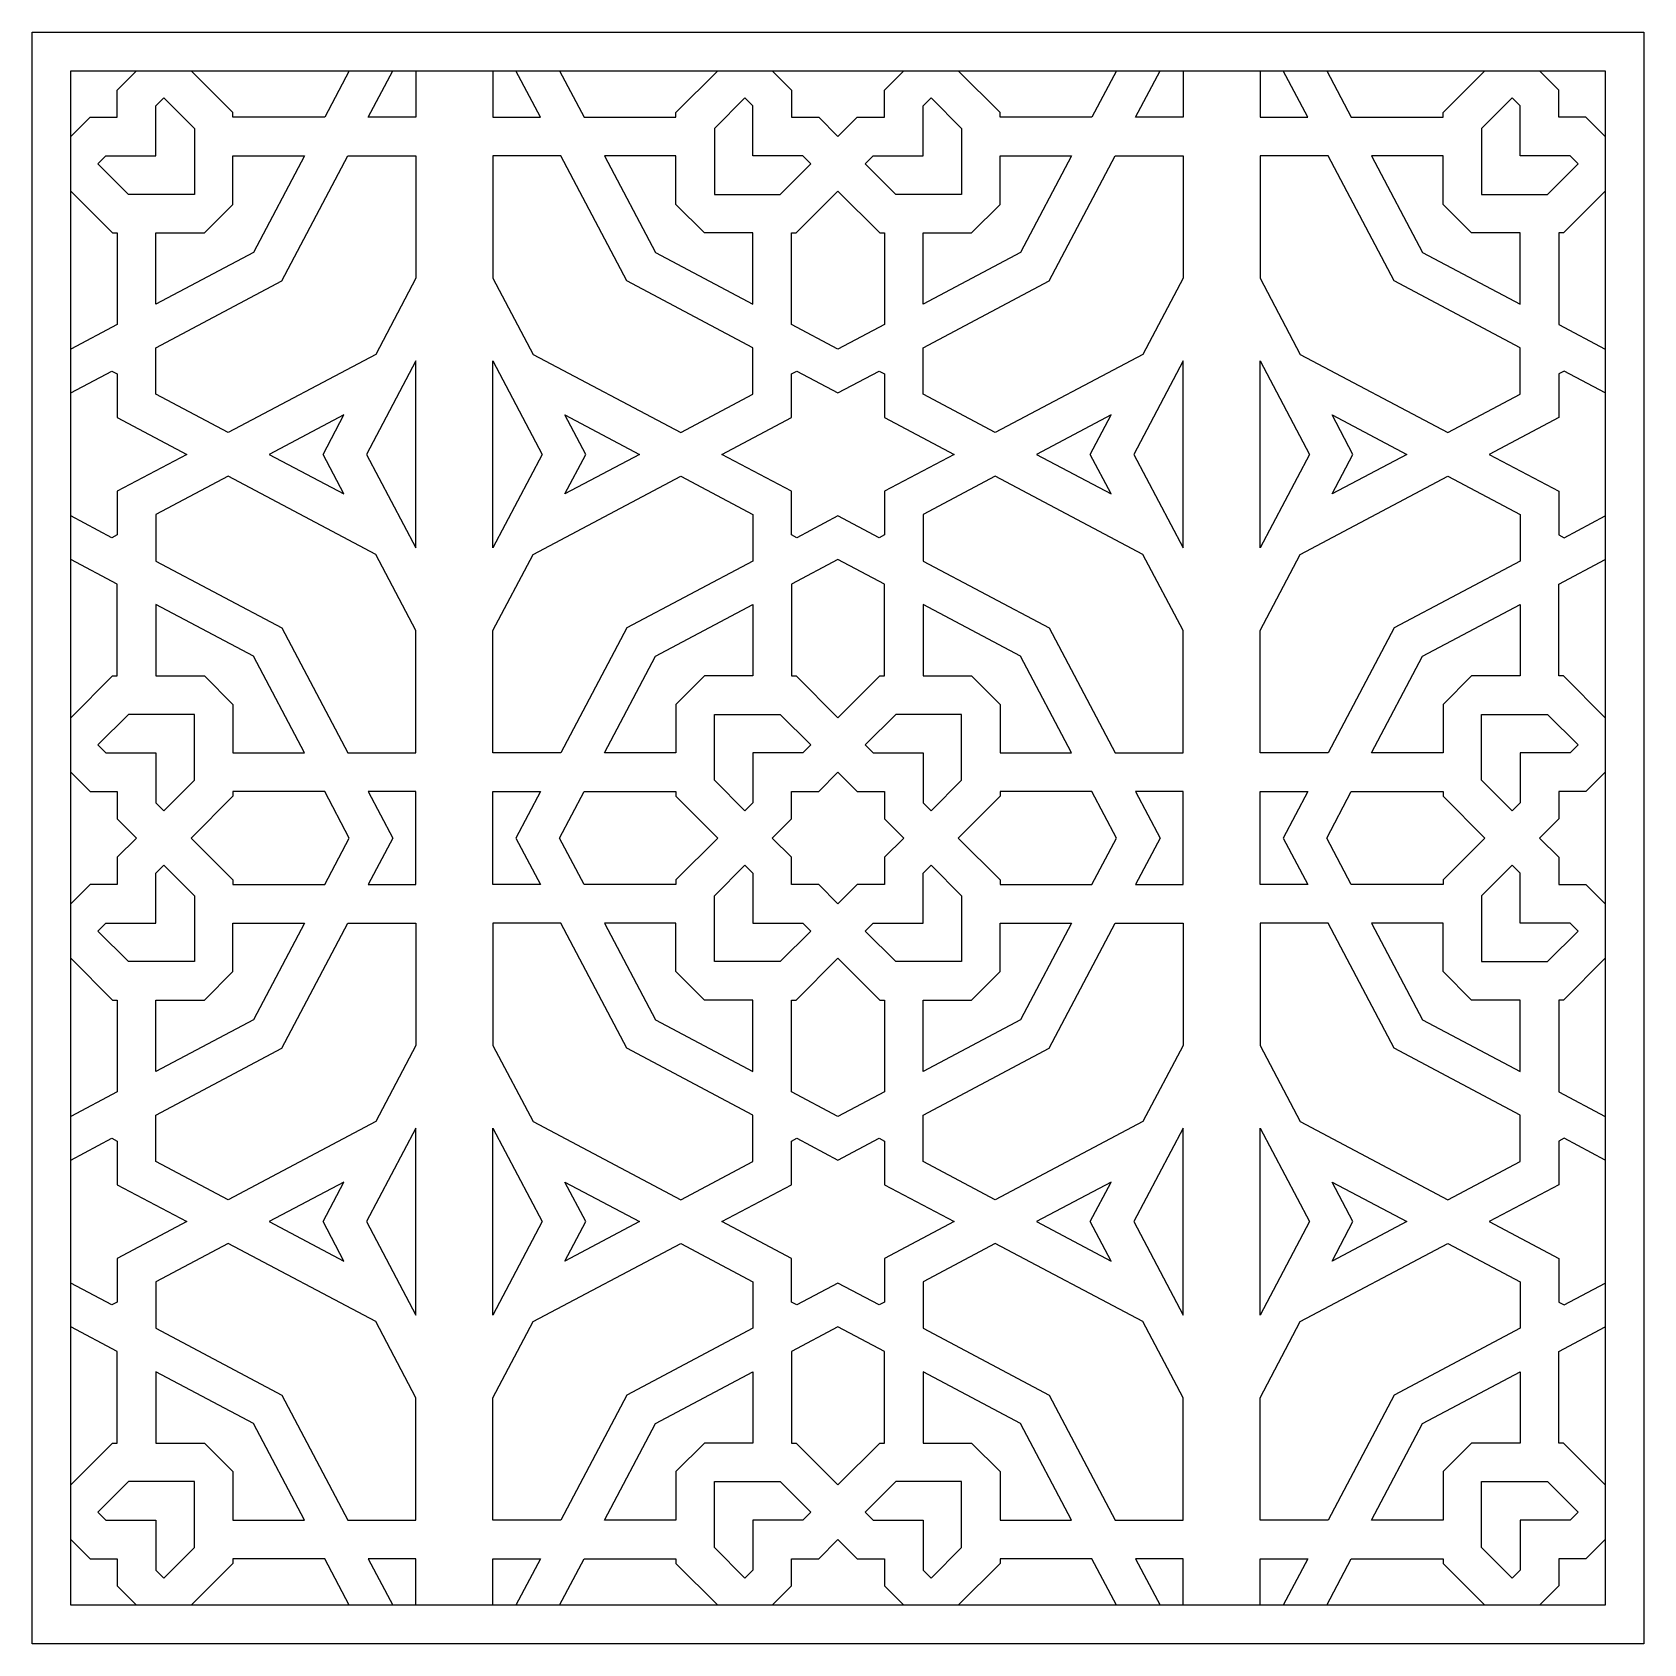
# Model space of a CAD drawing. Extents: x 0 to 83.7, y 0 to 83.7.
import ezdxf

# ---------------------------------------------------------------- set-up
doc = ezdxf.new("R2010")
doc.units = 0
doc.layers.add('Default_Layer', color=1, linetype='CONTINUOUS')

msp = doc.modelspace()

# ---------------------------------------------------------------- linework, layer by layer
at = {"layer": 'Default_Layer'}
for points in [[(0, 0), (0, 83.661), (83.661, 83.661), (83.661, 0), (0, 0)], [(2, 2), (2, 81.661), (81.661, 81.661), (81.661, 2), (2, 2)], [(8.416, 78.661), (8.416, 75.245), (4.999, 75.245), (3.414, 76.83), (3.829, 77.245), (6.416, 77.245), (6.416, 79.832), (6.831, 80.247), (8.416, 78.661)], [(35.415, 78.661), (35.415, 75.245), (38.831, 75.245), (40.416, 76.83), (40.001, 77.245), (37.415, 77.245), (37.415, 79.832), (37, 80.247), (35.415, 78.661)], [(48.246, 78.661), (48.246, 75.245), (44.83, 75.245), (43.245, 76.83), (43.659, 77.245), (46.246, 77.245), (46.246, 79.832), (46.661, 80.247), (48.246, 78.661)], [(75.245, 78.661), (75.245, 75.245), (78.661, 75.245), (80.247, 76.83), (79.832, 77.245), (77.245, 77.245), (77.245, 79.832), (76.83, 80.247), (75.245, 78.661)], [(10.416, 74.724), (10.416, 77.245), (14.127, 77.245), (11.48, 72.227), (6.416, 69.544), (6.416, 73.245), (8.937, 73.245), (10.416, 74.724)], [(6.416, 64.865), (6.416, 67.281), (12.961, 70.749), (16.388, 77.245), (19.915, 77.245), (19.915, 70.892), (17.832, 66.939), (10.167, 62.877), (6.416, 64.865)], [(37.415, 64.865), (37.415, 67.281), (30.869, 70.749), (27.442, 77.245), (23.915, 77.245), (23.915, 70.892), (25.998, 66.939), (33.664, 62.877), (37.415, 64.865)], [(33.415, 74.724), (33.415, 77.245), (29.703, 77.245), (32.351, 72.227), (37.415, 69.544), (37.415, 73.245), (34.894, 73.245), (33.415, 74.724)], [(50.246, 74.724), (50.246, 77.245), (53.957, 77.245), (51.31, 72.227), (46.246, 69.544), (46.246, 73.245), (48.767, 73.245), (50.246, 74.724)], [(46.246, 64.865), (46.246, 67.281), (52.791, 70.749), (56.218, 77.245), (59.746, 77.245), (59.746, 70.892), (57.663, 66.939), (49.997, 62.877), (46.246, 64.865)], [(77.245, 64.865), (77.245, 67.281), (70.7, 70.749), (67.273, 77.245), (63.746, 77.245), (63.746, 70.892), (65.828, 66.939), (73.494, 62.877), (77.245, 64.865)], [(73.245, 74.724), (73.245, 77.245), (69.534, 77.245), (72.181, 72.227), (77.245, 69.544), (77.245, 73.245), (74.724, 73.245), (73.245, 74.724)], [(41.83, 67.204), (39.415, 68.484), (39.415, 73.245), (39.659, 73.245), (41.83, 75.416), (44.001, 73.245), (44.246, 73.245), (44.246, 68.484), (41.83, 67.204)], [(17.357, 61.746), (19.915, 56.89), (19.915, 66.601), (17.357, 61.746)], [(26.474, 61.746), (23.915, 56.89), (23.915, 66.601), (26.474, 61.746)], [(57.187, 61.746), (59.746, 56.89), (59.746, 66.601), (57.187, 61.746)], [(66.304, 61.746), (63.746, 56.89), (63.746, 66.601), (66.304, 61.746)], [(41.83, 64.941), (43.966, 66.073), (44.246, 65.924), (44.246, 63.661), (47.861, 61.746), (44.246, 59.83), (44.246, 57.567), (43.966, 57.418), (41.83, 58.55), (39.694, 57.418), (39.415, 57.567), (39.415, 59.83), (35.799, 61.746), (39.415, 63.661), (39.415, 65.924), (39.694, 66.073), (41.83, 64.941)], [(12.303, 61.746), (16.178, 59.692), (15.096, 61.746), (16.178, 63.799), (12.303, 61.746)], [(31.528, 61.746), (27.652, 59.692), (28.734, 61.746), (27.652, 63.799), (31.528, 61.746)], [(52.133, 61.746), (56.008, 59.692), (54.926, 61.746), (56.008, 63.799), (52.133, 61.746)], [(71.358, 61.746), (67.483, 59.692), (68.565, 61.746), (67.483, 63.799), (71.358, 61.746)], [(6.416, 58.626), (6.416, 56.21), (12.961, 52.743), (16.388, 46.246), (19.915, 46.246), (19.915, 52.6), (17.832, 56.552), (10.167, 60.614), (6.416, 58.626)], [(37.415, 58.626), (37.415, 56.21), (30.869, 52.743), (27.442, 46.246), (23.915, 46.246), (23.915, 52.6), (25.998, 56.552), (33.664, 60.614), (37.415, 58.626)], [(46.246, 58.626), (46.246, 56.21), (52.791, 52.743), (56.218, 46.246), (59.746, 46.246), (59.746, 52.6), (57.663, 56.552), (49.997, 60.614), (46.246, 58.626)], [(77.245, 58.626), (77.245, 56.21), (70.7, 52.743), (67.273, 46.246), (63.746, 46.246), (63.746, 52.6), (65.828, 56.552), (73.494, 60.614), (77.245, 58.626)], [(41.83, 56.287), (39.415, 55.007), (39.415, 50.246), (39.659, 50.246), (41.83, 48.075), (44.001, 50.246), (44.246, 50.246), (44.246, 55.007), (41.83, 56.287)], [(10.416, 48.767), (10.416, 46.246), (14.127, 46.246), (11.48, 51.264), (6.416, 53.947), (6.416, 50.246), (8.937, 50.246), (10.416, 48.767)], [(33.415, 48.767), (33.415, 46.246), (29.703, 46.246), (32.351, 51.264), (37.415, 53.947), (37.415, 50.246), (34.894, 50.246), (33.415, 48.767)], [(50.246, 48.767), (50.246, 46.246), (53.957, 46.246), (51.31, 51.264), (46.246, 53.947), (46.246, 50.246), (48.767, 50.246), (50.246, 48.767)], [(73.245, 48.767), (73.245, 46.246), (69.534, 46.246), (72.181, 51.264), (77.245, 53.947), (77.245, 50.246), (74.724, 50.246), (73.245, 48.767)], [(8.416, 44.83), (8.416, 48.246), (4.999, 48.246), (3.414, 46.661), (3.829, 46.246), (6.416, 46.246), (6.416, 43.659), (6.831, 43.245), (8.416, 44.83)], [(35.415, 44.83), (35.415, 48.246), (38.831, 48.246), (40.416, 46.661), (40.001, 46.246), (37.415, 46.246), (37.415, 43.659), (37, 43.245), (35.415, 44.83)], [(48.246, 44.83), (48.246, 48.246), (44.83, 48.246), (43.245, 46.661), (43.659, 46.246), (46.246, 46.246), (46.246, 43.659), (46.661, 43.245), (48.246, 44.83)], [(75.245, 44.83), (75.245, 48.246), (78.661, 48.246), (80.247, 46.661), (79.832, 46.246), (77.245, 46.246), (77.245, 43.659), (76.83, 43.245), (75.245, 44.83)], [(45.247, 41.83), (44.246, 40.83), (44.246, 39.415), (42.831, 39.415), (41.83, 38.414), (40.83, 39.415), (39.415, 39.415), (39.415, 40.83), (38.414, 41.83), (39.415, 42.831), (39.415, 44.246), (40.83, 44.246), (41.83, 45.247), (42.831, 44.246), (44.246, 44.246), (44.246, 42.831), (45.247, 41.83)], [(16.456, 41.83), (15.182, 44.246), (10.416, 44.246), (10.416, 44.001), (8.245, 41.83), (10.416, 39.659), (10.416, 39.415), (15.182, 39.415), (16.456, 41.83)], [(18.718, 41.83), (17.443, 39.415), (19.915, 39.415), (19.915, 44.246), (17.443, 44.246), (18.718, 41.83)], [(25.113, 41.83), (26.387, 39.415), (23.915, 39.415), (23.915, 44.246), (26.387, 44.246), (25.113, 41.83)], [(35.586, 41.83), (33.415, 39.659), (33.415, 39.415), (28.648, 39.415), (27.374, 41.83), (28.648, 44.246), (33.415, 44.246), (33.415, 44.001), (35.586, 41.83)], [(56.287, 41.83), (55.012, 44.246), (50.246, 44.246), (50.246, 44.001), (48.075, 41.83), (50.246, 39.659), (50.246, 39.415), (55.012, 39.415), (56.287, 41.83)], [(58.548, 41.83), (57.274, 39.415), (59.746, 39.415), (59.746, 44.246), (57.274, 44.246), (58.548, 41.83)], [(64.943, 41.83), (66.217, 39.415), (63.746, 39.415), (63.746, 44.246), (66.217, 44.246), (64.943, 41.83)], [(67.204, 41.83), (68.479, 44.246), (73.245, 44.246), (73.245, 44.001), (75.416, 41.83), (73.245, 39.659), (73.245, 39.415), (68.479, 39.415), (67.204, 41.83)], [(8.416, 38.831), (8.416, 35.415), (4.999, 35.415), (3.414, 37), (3.829, 37.415), (6.416, 37.415), (6.416, 40.001), (6.831, 40.416), (8.416, 38.831)], [(35.415, 38.831), (37, 40.416), (37.415, 40.001), (37.415, 37.415), (40.001, 37.415), (40.416, 37), (38.831, 35.415), (35.415, 35.415), (35.415, 38.831)], [(48.246, 38.831), (48.246, 35.415), (44.83, 35.415), (43.245, 37), (43.659, 37.415), (46.246, 37.415), (46.246, 40.001), (46.661, 40.416), (48.246, 38.831)], [(75.245, 38.831), (75.245, 35.415), (78.661, 35.415), (80.247, 37), (79.832, 37.415), (77.245, 37.415), (77.245, 40.001), (76.83, 40.416), (75.245, 38.831)], [(10.416, 34.894), (10.416, 37.415), (14.127, 37.415), (11.48, 32.397), (6.416, 29.714), (6.416, 33.415), (8.937, 33.415), (10.416, 34.894)], [(6.416, 25.034), (6.416, 27.45), (12.961, 30.918), (16.388, 37.415), (19.915, 37.415), (19.915, 31.061), (17.832, 27.108), (10.167, 23.047), (6.416, 25.034)], [(37.415, 25.034), (37.415, 27.45), (30.869, 30.918), (27.442, 37.415), (23.915, 37.415), (23.915, 31.061), (25.998, 27.108), (33.664, 23.047), (37.415, 25.034)], [(33.415, 34.894), (33.415, 37.415), (29.703, 37.415), (32.351, 32.397), (37.415, 29.714), (37.415, 33.415), (34.894, 33.415), (33.415, 34.894)], [(50.246, 34.894), (50.246, 37.415), (53.957, 37.415), (51.31, 32.397), (46.246, 29.714), (46.246, 33.415), (48.767, 33.415), (50.246, 34.894)], [(46.246, 25.034), (46.246, 27.45), (52.791, 30.918), (56.218, 37.415), (59.746, 37.415), (59.746, 31.061), (57.663, 27.108), (49.997, 23.047), (46.246, 25.034)], [(77.245, 25.034), (77.245, 27.45), (70.7, 30.918), (67.273, 37.415), (63.746, 37.415), (63.746, 31.061), (65.828, 27.108), (73.494, 23.047), (77.245, 25.034)], [(73.245, 34.894), (73.245, 37.415), (69.534, 37.415), (72.181, 32.397), (77.245, 29.714), (77.245, 33.415), (74.724, 33.415), (73.245, 34.894)], [(41.83, 35.586), (44.001, 33.415), (44.246, 33.415), (44.246, 28.654), (41.83, 27.374), (39.415, 28.654), (39.415, 33.415), (39.659, 33.415), (41.83, 35.586)], [(17.357, 21.915), (19.915, 17.06), (19.915, 26.771), (17.357, 21.915)], [(26.474, 21.915), (23.915, 17.06), (23.915, 26.771), (26.474, 21.915)], [(41.83, 25.111), (43.966, 26.242), (44.246, 26.094), (44.246, 23.831), (47.861, 21.915), (44.246, 20), (44.246, 17.736), (43.966, 17.588), (41.83, 18.72), (39.694, 17.588), (39.415, 17.736), (39.415, 20), (35.799, 21.915), (39.415, 23.831), (39.415, 26.094), (39.694, 26.242), (41.83, 25.111)], [(57.187, 21.915), (59.746, 17.06), (59.746, 26.771), (57.187, 21.915)], [(66.304, 21.915), (63.746, 17.06), (63.746, 26.771), (66.304, 21.915)], [(12.303, 21.915), (16.178, 19.862), (15.096, 21.915), (16.178, 23.968), (12.303, 21.915)], [(31.528, 21.915), (27.652, 19.862), (28.734, 21.915), (27.652, 23.968), (31.528, 21.915)], [(52.133, 21.915), (56.008, 19.862), (54.926, 21.915), (56.008, 23.968), (52.133, 21.915)], [(71.358, 21.915), (67.483, 19.862), (68.565, 21.915), (67.483, 23.968), (71.358, 21.915)], [(6.416, 18.796), (6.416, 16.38), (12.961, 12.912), (16.388, 6.416), (19.915, 6.416), (19.915, 12.769), (17.832, 16.722), (10.167, 20.783), (6.416, 18.796)], [(37.415, 18.796), (37.415, 16.38), (30.869, 12.912), (27.442, 6.416), (23.915, 6.416), (23.915, 12.769), (25.998, 16.722), (33.664, 20.783), (37.415, 18.796)], [(46.246, 18.796), (46.246, 16.38), (52.791, 12.912), (56.218, 6.416), (59.746, 6.416), (59.746, 12.769), (57.663, 16.722), (49.997, 20.783), (46.246, 18.796)], [(77.245, 18.796), (77.245, 16.38), (70.7, 12.912), (67.273, 6.416), (63.746, 6.416), (63.746, 12.769), (65.828, 16.722), (73.494, 20.783), (77.245, 18.796)], [(41.83, 8.245), (44.001, 10.416), (44.246, 10.416), (44.246, 15.176), (41.83, 16.456), (39.415, 15.176), (39.415, 10.416), (39.659, 10.416), (41.83, 8.245)], [(10.416, 8.937), (10.416, 6.416), (14.127, 6.416), (11.48, 11.434), (6.416, 14.117), (6.416, 10.416), (8.937, 10.416), (10.416, 8.937)], [(33.415, 8.937), (33.415, 6.416), (29.703, 6.416), (32.351, 11.434), (37.415, 14.117), (37.415, 10.416), (34.894, 10.416), (33.415, 8.937)], [(50.246, 8.937), (50.246, 6.416), (53.957, 6.416), (51.31, 11.434), (46.246, 14.117), (46.246, 10.416), (48.767, 10.416), (50.246, 8.937)], [(73.245, 8.937), (73.245, 6.416), (69.534, 6.416), (72.181, 11.434), (77.245, 14.117), (77.245, 10.416), (74.724, 10.416), (73.245, 8.937)], [(8.416, 4.999), (8.416, 8.416), (4.999, 8.416), (3.414, 6.831), (3.829, 6.416), (6.416, 6.416), (6.416, 3.829), (6.831, 3.414), (8.416, 4.999)], [(35.415, 4.999), (35.415, 8.416), (38.831, 8.416), (40.416, 6.831), (40.001, 6.416), (37.415, 6.416), (37.415, 3.829), (37, 3.414), (35.415, 4.999)], [(48.246, 4.999), (48.246, 8.416), (44.83, 8.416), (43.245, 6.831), (43.659, 6.416), (46.246, 6.416), (46.246, 3.829), (46.661, 3.414), (48.246, 4.999)], [(75.245, 4.999), (75.245, 8.416), (78.661, 8.416), (80.247, 6.831), (79.832, 6.416), (77.245, 6.416), (77.245, 3.829), (76.83, 3.414), (75.245, 4.999)]]:
    msp.add_lwpolyline(points, close=True, dxfattribs=at)
for points in [[(2, 78.244), (3.001, 79.245), (4.416, 79.245), (4.416, 80.66), (5.416, 81.661)], [(16.456, 81.661), (15.182, 79.245), (10.416, 79.245), (10.416, 79.49), (8.245, 81.661)], [(19.915, 81.661), (19.915, 79.245), (17.443, 79.245), (18.718, 81.661)], [(23.915, 81.661), (23.915, 79.245), (26.387, 79.245), (25.113, 81.661)], [(27.374, 81.661), (28.648, 79.245), (33.415, 79.245), (33.415, 79.49), (35.586, 81.661)], [(38.414, 81.661), (39.415, 80.66), (39.415, 79.245), (40.83, 79.245), (41.83, 78.244), (42.831, 79.245), (44.246, 79.245), (44.246, 80.66), (45.247, 81.661)], [(56.287, 81.661), (55.012, 79.245), (50.246, 79.245), (50.246, 79.49), (48.075, 81.661)], [(59.746, 81.661), (59.746, 79.245), (57.274, 79.245), (58.548, 81.661)], [(63.746, 81.661), (63.746, 79.245), (66.217, 79.245), (64.943, 81.661)], [(67.204, 81.661), (68.479, 79.245), (73.245, 79.245), (73.245, 79.49), (75.416, 81.661)], [(81.661, 78.244), (80.66, 79.245), (79.245, 79.245), (79.245, 80.66), (78.244, 81.661)], [(2, 75.416), (4.171, 73.245), (4.416, 73.245), (4.416, 68.484), (2, 67.204)], [(81.661, 75.416), (79.49, 73.245), (79.245, 73.245), (79.245, 68.484), (81.661, 67.204)], [(2, 64.941), (4.136, 66.073), (4.416, 65.924), (4.416, 63.661), (8.031, 61.746), (4.416, 59.83), (4.416, 57.567), (4.136, 57.418), (2, 58.55)], [(81.661, 64.941), (79.525, 66.073), (79.245, 65.924), (79.245, 63.661), (75.63, 61.746), (79.245, 59.83), (79.245, 57.567), (79.525, 57.418), (81.661, 58.55)], [(2, 48.075), (4.171, 50.246), (4.416, 50.246), (4.416, 55.007), (2, 56.287)], [(81.661, 48.075), (79.49, 50.246), (79.245, 50.246), (79.245, 55.007), (81.661, 56.287)], [(2, 45.247), (3.001, 44.246), (4.416, 44.246), (4.416, 42.831), (5.416, 41.83), (4.416, 40.83), (4.416, 39.415), (3.001, 39.415), (2, 38.414)], [(81.661, 45.247), (80.66, 44.246), (79.245, 44.246), (79.245, 42.831), (78.244, 41.83), (79.245, 40.83), (79.245, 39.415), (80.66, 39.415), (81.661, 38.414)], [(2, 35.586), (4.171, 33.415), (4.416, 33.415), (4.416, 28.654), (2, 27.374)], [(81.661, 35.586), (79.49, 33.415), (79.245, 33.415), (79.245, 28.654), (81.661, 27.374)], [(2, 25.111), (4.136, 26.242), (4.416, 26.094), (4.416, 23.831), (8.031, 21.915), (4.416, 20), (4.416, 17.736), (4.136, 17.588), (2, 18.72)], [(81.661, 25.111), (79.525, 26.242), (79.245, 26.094), (79.245, 23.831), (75.63, 21.915), (79.245, 20), (79.245, 17.736), (79.525, 17.588), (81.661, 18.72)], [(2, 8.245), (4.171, 10.416), (4.416, 10.416), (4.416, 15.176), (2, 16.456)], [(81.661, 8.245), (79.49, 10.416), (79.245, 10.416), (79.245, 15.176), (81.661, 16.456)], [(2, 5.416), (3.001, 4.416), (4.416, 4.416), (4.416, 3.001), (5.416, 2)], [(38.414, 2), (39.415, 3.001), (39.415, 4.416), (40.83, 4.416), (41.83, 5.416), (42.831, 4.416), (44.246, 4.416), (44.246, 3.001), (45.247, 2)], [(81.661, 5.416), (80.66, 4.416), (79.245, 4.416), (79.245, 3.001), (78.244, 2)], [(16.456, 2), (15.182, 4.416), (10.416, 4.416), (10.416, 4.171), (8.245, 2)], [(19.915, 2), (19.915, 4.416), (17.443, 4.416), (18.718, 2)], [(23.915, 2), (23.915, 4.416), (26.387, 4.416), (25.113, 2)], [(27.374, 2), (28.648, 4.416), (33.415, 4.416), (33.415, 4.171), (35.586, 2)], [(56.287, 2), (55.012, 4.416), (50.246, 4.416), (50.246, 4.171), (48.075, 2)], [(59.746, 2), (59.746, 4.416), (57.274, 4.416), (58.548, 2)], [(63.746, 2), (63.746, 4.416), (66.217, 4.416), (64.943, 2)], [(67.204, 2), (68.479, 4.416), (73.245, 4.416), (73.245, 4.171), (75.416, 2)]]:
    msp.add_lwpolyline(points, dxfattribs=at)

doc.saveas('drawing.dxf')
